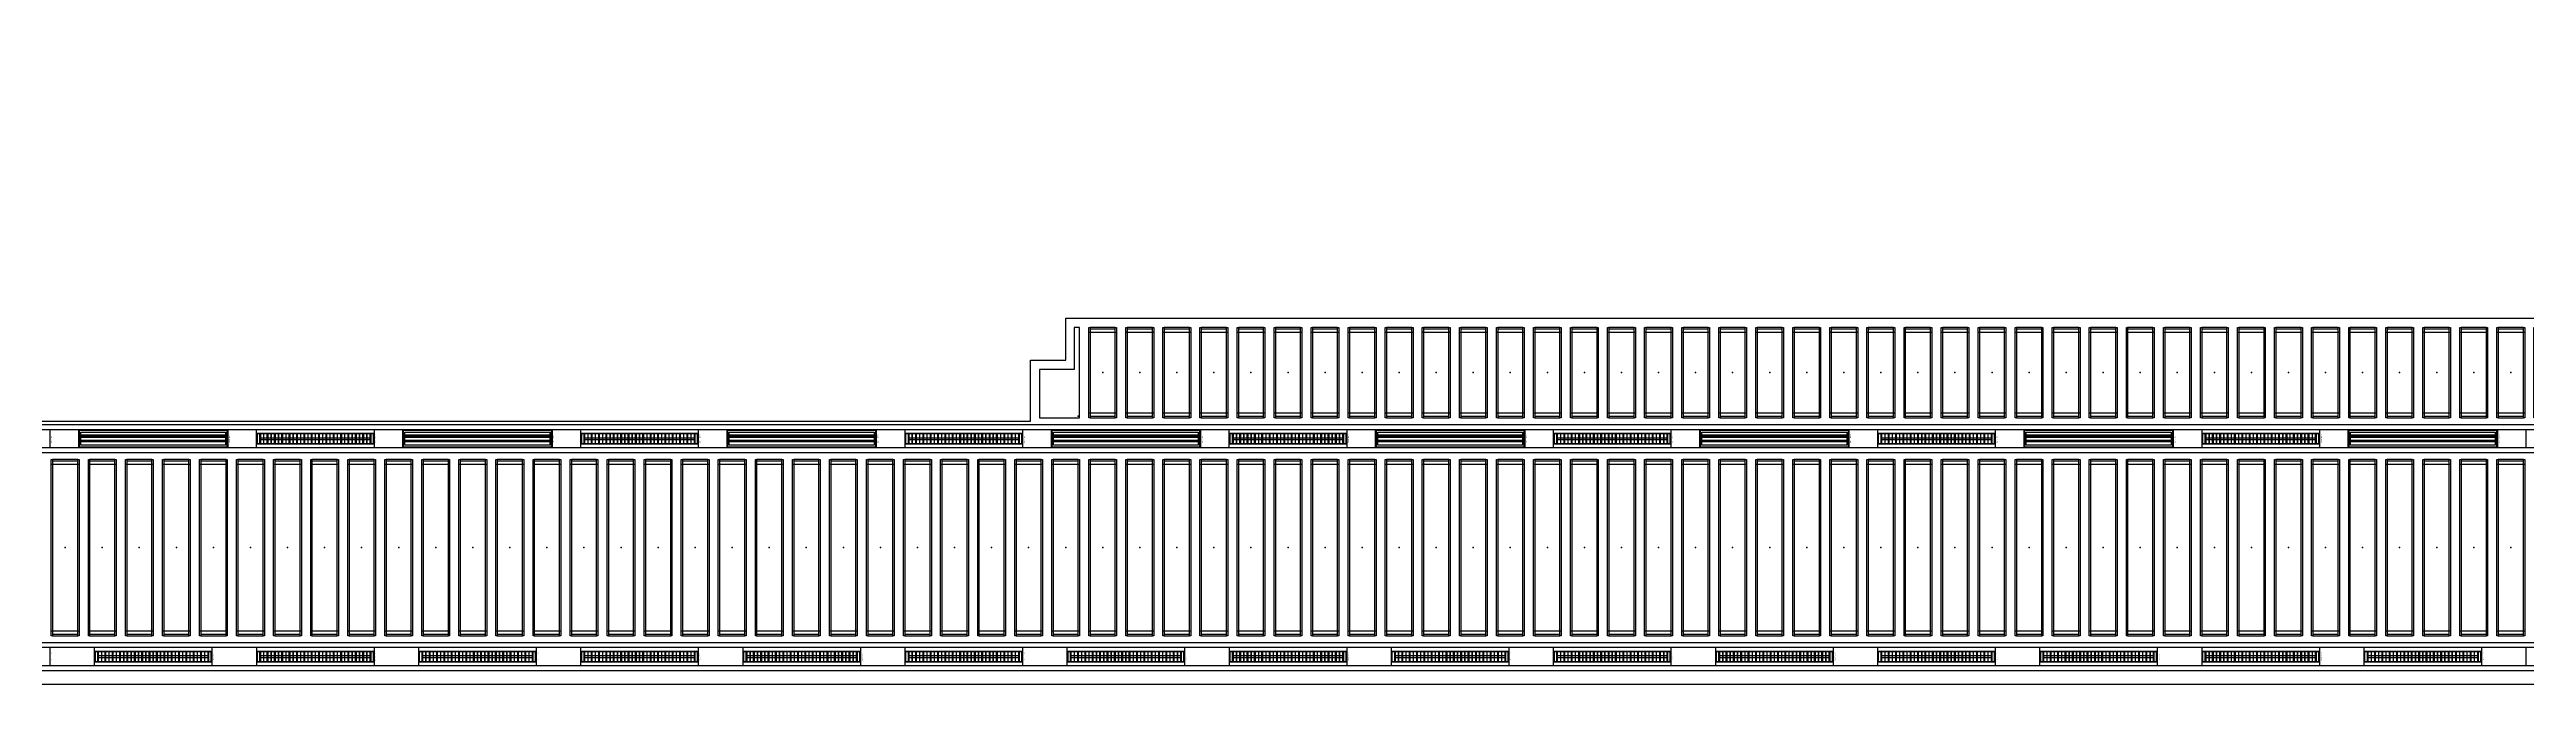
# Model space of a CAD drawing. Header units: millimetres. Extents: x 813027 to 1148939, y -931049 to -10.
# Drawn here: x 918771 to 945509, y -873847 to -867002 of the extents above; entities that cross this region are included whole.
import ezdxf
from ezdxf.enums import TextEntityAlignment as Align

# ---------------------------------------------------------------- set-up
doc = ezdxf.new("R2010")
doc.units = ezdxf.units.MM
for name, color, linetype in [('000 - WIPEOUT', 250, 'Continuous'), ('001 - ASCESSORIES', 1, 'Continuous'), ('A04_TUBE SERIES', 2, 'Continuous'), ('A11_ALU.SOLID SHEET', 7, 'Continuous')]:
    doc.layers.add(name, color=color, linetype=linetype)

# ---------------------------------------------------------------- blocks, each defined once
blk = doc.blocks.new('*U485')
at = {"color": 1}
blk.add_wipeout([(628, -60), (-629, -60), (-629, 60), (628, 60)], dxfattribs=at).dxf.layer = '000 - WIPEOUT'
at = {"layer": '001 - ASCESSORIES', "color": 0}
blk.add_lwpolyline([(628, -60), (-629, -60), (-629, 60), (628, 60)], close=True, dxfattribs=at)
at = {"layer": '001 - ASCESSORIES'}
for points in [[(623, -55), (-624, -55), (-624, 55), (623, 55)], [(-593, -55), (-598, -55), (-598, 55), (-593, 55)], [(-559, -55), (-554, -55), (-554, 55), (-559, 55)], [(-514, -55), (-519, -55), (-519, 55), (-514, 55)], [(-479, -55), (-474, -55), (-474, 55), (-479, 55)], [(-435, -55), (-440, -55), (-440, 55), (-435, 55)], [(-400, -55), (-395, -55), (-395, 55), (-400, 55)], [(-355, -55), (-360, -55), (-360, 55), (-355, 55)], [(-320, -55), (-315, -55), (-315, 55), (-320, 55)], [(-276, -55), (-281, -55), (-281, 55), (-276, 55)], [(-241, -55), (-236, -55), (-236, 55), (-241, 55)], [(-196, -55), (-201, -55), (-201, 55), (-196, 55)], [(-161, -55), (-156, -55), (-156, 55), (-161, 55)], [(-117, -55), (-122, -55), (-122, 55), (-117, 55)], [(-82, -55), (-77, -55), (-77, 55), (-82, 55)], [(-37, -55), (-42, -55), (-42, 55), (-37, 55)], [(-3, -55), (3, -55), (3, 55), (-3, 55)], [(42, -55), (37, -55), (37, 55), (42, 55)], [(77, -55), (82, -55), (82, 55), (77, 55)], [(122, -55), (117, -55), (117, 55), (122, 55)], [(156, -55), (161, -55), (161, 55), (156, 55)], [(201, -55), (196, -55), (196, 55), (201, 55)], [(236, -55), (241, -55), (241, 55), (236, 55)], [(281, -55), (276, -55), (276, 55), (281, 55)], [(315, -55), (320, -55), (320, 55), (315, 55)], [(360, -55), (355, -55), (355, 55), (360, 55)], [(395, -55), (400, -55), (400, 55), (395, 55)], [(440, -55), (435, -55), (435, 55), (440, 55)], [(474, -55), (479, -55), (479, 55), (474, 55)], [(519, -55), (514, -55), (514, 55), (519, 55)], [(554, -55), (559, -55), (559, 55), (554, 55)], [(598, -55), (593, -55), (593, 55), (598, 55)]]:
    blk.add_lwpolyline(points, close=True, dxfattribs=at)
for points in [[(-593, 10), (-559, 10)], [(-554, 10), (-519, 10)], [(-514, 10), (-479, 10)], [(-474, 10), (-440, 10)], [(-435, 10), (-400, 10)], [(-395, 10), (-360, 10)], [(-355, 10), (-320, 10)], [(-315, 10), (-281, 10)], [(-276, 10), (-241, 10)], [(-236, 10), (-201, 10)], [(-196, 10), (-161, 10)], [(-156, 10), (-122, 10)], [(-117, 10), (-82, 10)], [(-77, 10), (-42, 10)], [(-37, 10), (-3, 10)], [(3, 10), (37, 10)], [(42, 10), (77, 10)], [(82, 10), (117, 10)], [(122, 10), (156, 10)], [(161, 10), (196, 10)], [(201, 10), (236, 10)], [(241, 10), (276, 10)], [(281, 10), (315, 10)], [(320, 10), (355, 10)], [(360, 10), (395, 10)], [(400, 10), (435, 10)], [(440, 10), (474, 10)], [(479, 10), (514, 10)], [(519, 10), (554, 10)], [(559, 10), (593, 10)], [(-593, -10), (-559, -10)], [(-554, -10), (-519, -10)], [(-514, -10), (-479, -10)], [(-474, -10), (-440, -10)], [(-435, -10), (-400, -10)], [(-395, -10), (-360, -10)], [(-355, -10), (-320, -10)], [(-315, -10), (-281, -10)], [(-276, -10), (-241, -10)], [(-236, -10), (-201, -10)], [(-196, -10), (-161, -10)], [(-156, -10), (-122, -10)], [(-117, -10), (-82, -10)], [(-77, -10), (-42, -10)], [(-37, -10), (-3, -10)], [(3, -10), (37, -10)], [(42, -10), (77, -10)], [(82, -10), (117, -10)], [(122, -10), (156, -10)], [(161, -10), (196, -10)], [(201, -10), (236, -10)], [(241, -10), (276, -10)], [(281, -10), (315, -10)], [(320, -10), (355, -10)], [(360, -10), (395, -10)], [(400, -10), (435, -10)], [(440, -10), (474, -10)], [(479, -10), (514, -10)], [(519, -10), (554, -10)], [(559, -10), (593, -10)]]:
    blk.add_lwpolyline(points, dxfattribs=at)
blk = doc.blocks.new('*U493')
at = {"layer": 'A11_ALU.SOLID SHEET', "color": 0}
blk.add_lwpolyline([(483, -98.8), (483, 98.8), (0, 98.8), (0, -98.8)], close=True, dxfattribs=at)
at = {"layer": 'Defpoints', "color": 250}
blk.add_point((0, 0), dxfattribs=at)
blk.add_text('AL.SHEET-HAT-TYPE-R', height=6, rotation=270, dxfattribs=at).set_placement((15, 0), align=Align.BOTTOM_CENTER)
blk = doc.blocks.new('*U484')
at = {"layer": '001 - ASCESSORIES', "color": 0, "linetype": 'ByBlock'}
blk.add_lwpolyline([(800, 87), (-800, 87), (-800, -87), (800, -87)], close=True, dxfattribs=at)
at = {"layer": '001 - ASCESSORIES', "linetype": 'ByBlock'}
for points in [[(-782, 69), (782, 69), (782, -69), (-782, -69)], [(782, 36), (-782, 36), (-782, 16), (782, 16)], [(-782, -16), (782, -16), (782, -36), (-782, -36)]]:
    blk.add_lwpolyline(points, close=True, dxfattribs=at)
for points in [[(782, 26), (-782, 26)], [(-782, -26), (782, -26)]]:
    blk.add_lwpolyline(points, dxfattribs=at)
blk = doc.blocks.new('*U488')
at = {"layer": 'A11_ALU.SOLID SHEET', "color": 0}
blk.add_lwpolyline([(311.5, -98.8), (311.5, 98.8), (0, 98.8), (0, -98.8)], close=True, dxfattribs=at)
at = {"layer": 'Defpoints', "color": 250}
blk.add_point((0, 0), dxfattribs=at)
blk.add_text('AL.SHEET-HAT-TYPE-R', height=6, rotation=270, dxfattribs=at).set_placement((15, 0), align=Align.BOTTOM_CENTER)
blk = doc.blocks.new('*U495')
blk.add_wipeout([(-25, 0), (25, 0), (25, 134900), (-25, 134900)]).dxf.layer = '000 - WIPEOUT'
at = {"layer": 'A04_TUBE SERIES', "color": 0}
blk.add_lwpolyline([(-25, 0), (25, 0), (25, 134900), (-25, 134900)], close=True, dxfattribs=at)
blk.add_attdef('EXTR.OVL-LENGTH_', (-25, -59), '', height=5)
blk = doc.blocks.new('*U492')
blk.add_wipeout([(-25, 0), (25, 0), (25, 134900), (-25, 134900)]).dxf.layer = '000 - WIPEOUT'
at = {"layer": 'A04_TUBE SERIES', "color": 0}
blk.add_lwpolyline([(-25, 0), (25, 0), (25, 134900), (-25, 134900)], close=True, dxfattribs=at)
blk.add_attdef('EXTR.OVL-LENGTH_', (-25, -59), '', height=5)
blk = doc.blocks.new('*U515')
for p, q in [((-900.3, 41050), (-900.3, 41350)), ((900, 41350), (900, 41050)), ((-900.3, 40650), (-900.3, 40950)), ((900, 40950), (900, 40650)), ((-900.3, 40250), (-900.3, 40550)), ((900, 40550), (900, 40250)), ((-900.3, 39850), (-900.3, 40150)), ((900, 40150), (900, 39850)), ((-900.3, 39450), (-900.3, 39750)), ((900, 39750), (900, 39450)), ((-900.3, 39050), (-900.3, 39350)), ((900, 39350), (900, 39050)), ((-900.3, 38650), (-900.3, 38950)), ((900, 38950), (900, 38650)), ((-900.3, 38250), (-900.3, 38550)), ((900, 38550), (900, 38250)), ((-900.3, 37850), (-900.3, 38150)), ((900, 38150), (900, 37850)), ((-900.3, 37450), (-900.3, 37750)), ((900, 37750), (900, 37450)), ((-900.3, 37050), (-900.3, 37350)), ((900, 37350), (900, 37050)), ((-900.3, 36650), (-900.3, 36950)), ((900, 36950), (900, 36650)), ((-900.3, 36250), (-900.3, 36550)), ((900, 36550), (900, 36250)), ((-900.3, 35850), (-900.3, 36150)), ((900, 36150), (900, 35850)), ((-900.3, 35450), (-900.3, 35750)), ((900, 35750), (900, 35450)), ((-900.3, 35050), (-900.3, 35350)), ((900, 35350), (900, 35050)), ((-900.3, 34650), (-900.3, 34950)), ((900, 34950), (900, 34650)), ((-900.3, 34250), (-900.3, 34550)), ((900, 34550), (900, 34250)), ((-900.3, 33850), (-900.3, 34150)), ((900, 34150), (900, 33850)), ((-900.3, 33450), (-900.3, 33750)), ((900, 33750), (900, 33450)), ((-900.3, 33050), (-900.3, 33350)), ((900, 33350), (900, 33050)), ((-900.3, 32650), (-900.3, 32950)), ((900, 32950), (900, 32650)), ((-900.3, 32250), (-900.3, 32550)), ((900, 32550), (900, 32250)), ((-900.3, 31850), (-900.3, 32150)), ((900, 32150), (900, 31850)), ((-900.3, 31450), (-900.3, 31750)), ((900, 31750), (900, 31450)), ((-900.3, 31050), (-900.3, 31350)), ((900, 31350), (900, 31050)), ((-900.3, 30650), (-900.3, 30950)), ((900, 30950), (900, 30650)), ((-900.3, 30250), (-900.3, 30550)), ((900, 30550), (900, 30250)), ((-900.3, 29850), (-900.3, 30150)), ((900, 30150), (900, 29850)), ((-900.3, 29450), (-900.3, 29750)), ((900, 29750), (900, 29450)), ((-900.3, 29050), (-900.3, 29350)), ((900, 29350), (900, 29050)), ((-900.3, 28650), (-900.3, 28950)), ((900, 28950), (900, 28650)), ((-900.3, 28250), (-900.3, 28550)), ((900, 28550), (900, 28250)), ((-900.3, 27850), (-900.3, 28150)), ((900, 28150), (900, 27850)), ((-900.3, 27450), (-900.3, 27750)), ((900, 27750), (900, 27450)), ((-900.3, 27050), (-900.3, 27350)), ((900, 27350), (900, 27050)), ((-900.3, 26650), (-900.3, 26950)), ((900, 26950), (900, 26650)), ((-900.3, 26250), (-900.3, 26550)), ((900, 26550), (900, 26250)), ((-900.3, 25850), (-900.3, 26150)), ((900, 26150), (900, 25850)), ((-900.3, 25450), (-900.3, 25750)), ((900, 25750), (900, 25450)), ((-900.3, 25050), (-900.3, 25350)), ((900, 25350), (900, 25050)), ((-900.3, 24650), (-900.3, 24950)), ((900, 24950), (900, 24650)), ((-900.3, 24250), (-900.3, 24550)), ((900, 24550), (900, 24250)), ((-900.3, 23850), (-900.3, 24150)), ((900, 24150), (900, 23850)), ((-900.3, 23450), (-900.3, 23750)), ((900, 23750), (900, 23450)), ((-900.3, 23050), (-900.3, 23350)), ((900, 23350), (900, 23050)), ((-900.3, 22650), (-900.3, 22950)), ((900, 22950), (900, 22650)), ((-900.3, 22250), (-900.3, 22550)), ((900, 22550), (900, 22250)), ((-900.3, 21850), (-900.3, 22150)), ((900, 22150), (900, 21850)), ((-900.3, 21450), (-900.3, 21750)), ((900, 21750), (900, 21450)), ((-900.3, 21050), (-900.3, 21350)), ((900, 21350), (900, 21050)), ((-900.3, 20650), (-900.3, 20950)), ((900, 20950), (900, 20650)), ((-900.3, 20250), (-900.3, 20550)), ((900, 20550), (900, 20250)), ((-900.3, 19850), (-900.3, 20150)), ((900, 20150), (900, 19850)), ((-900.3, 19450), (-900.3, 19750)), ((900, 19750), (900, 19450)), ((-900.3, 19050), (-900.3, 19350)), ((900, 19350), (900, 19050)), ((-900.3, 18650), (-900.3, 18950)), ((900, 18950), (900, 18650)), ((-900.3, 18250), (-900.3, 18550)), ((900, 18550), (900, 18250)), ((-900.3, 17850), (-900.3, 18150)), ((900, 18150), (900, 17850)), ((-900.3, 17450), (-900.3, 17750)), ((900, 17750), (900, 17450)), ((-900.3, 17050), (-900.3, 17350)), ((900, 17350), (900, 17050)), ((-900.3, 16650), (-900.3, 16950)), ((900, 16950), (900, 16650)), ((-900.3, 16250), (-900.3, 16550)), ((900, 16550), (900, 16250)), ((-900.3, 15850), (-900.3, 16150)), ((900, 16150), (900, 15850)), ((-900.3, 15450), (-900.3, 15750)), ((900, 15750), (900, 15450)), ((-900.3, 15050), (-900.3, 15350)), ((900, 15350), (900, 15050)), ((-900.3, 14650), (-900.3, 14950)), ((900, 14950), (900, 14650))]:
    blk.add_line(p, q)
for p in [(0, 41200), (0, 40800), (0, 40400), (0, 40000), (0, 39600), (0, 39200), (0, 38800), (0, 38400), (0, 38000), (0, 37600), (0, 37200), (0, 36800), (0, 36400), (0, 36000), (0, 35600), (0, 35200), (0, 34800), (0, 34400), (0, 34000), (0, 33600), (0, 33200), (0, 32800), (0, 32400), (0, 32000), (0, 31600), (0, 31200), (0, 30800), (0, 30400), (0, 30000), (0, 29600), (0, 29200), (0, 28800), (0, 28400), (0, 28000), (0, 27600), (0, 27200), (0, 26800), (0, 26400), (0, 26000), (0, 25600), (0, 25200), (0, 24800), (0, 24400), (0, 24000), (0, 23600), (0, 23200), (0, 22800), (0, 22400), (0, 22000), (0, 21600), (0, 21200), (0, 20800), (0, 20400), (0, 20000), (0, 19600), (0, 19200), (0, 18800), (0, 18400), (0, 18000), (0, 17600), (0, 17200), (0, 16800), (0, 16400), (0, 16000), (0, 15600), (0, 15200), (0, 14800)]:
    blk.add_point(p)
at = {"layer": 'A11_ALU.SOLID SHEET', "color": 0}
for points in [[(-950, 41350), (950, 41350), (950, 41336), (-950, 41336)], [(-950, 41064), (-936, 41064), (-936, 41336), (-950, 41336)], [(950, 41336), (936, 41336), (936, 41064), (950, 41064)], [(-950, 41064), (950, 41064), (950, 41050), (-950, 41050)], [(-950, 40950), (950, 40950), (950, 40936), (-950, 40936)], [(-950, 40664), (-936, 40664), (-936, 40936), (-950, 40936)], [(950, 40936), (936, 40936), (936, 40664), (950, 40664)], [(-950, 40664), (950, 40664), (950, 40650), (-950, 40650)], [(-950, 40550), (950, 40550), (950, 40536), (-950, 40536)], [(-950, 40264), (-936, 40264), (-936, 40536), (-950, 40536)], [(950, 40536), (936, 40536), (936, 40264), (950, 40264)], [(-950, 40264), (950, 40264), (950, 40250), (-950, 40250)], [(-950, 40150), (950, 40150), (950, 40136), (-950, 40136)], [(-950, 39864), (-936, 39864), (-936, 40136), (-950, 40136)], [(950, 40136), (936, 40136), (936, 39864), (950, 39864)], [(-950, 39864), (950, 39864), (950, 39850), (-950, 39850)], [(-950, 39750), (950, 39750), (950, 39736), (-950, 39736)], [(-950, 39464), (-936, 39464), (-936, 39736), (-950, 39736)], [(950, 39736), (936, 39736), (936, 39464), (950, 39464)], [(-950, 39464), (950, 39464), (950, 39450), (-950, 39450)], [(-950, 39350), (950, 39350), (950, 39336), (-950, 39336)], [(-950, 39064), (-936, 39064), (-936, 39336), (-950, 39336)], [(950, 39336), (936, 39336), (936, 39064), (950, 39064)], [(-950, 39064), (950, 39064), (950, 39050), (-950, 39050)], [(-950, 38950), (950, 38950), (950, 38936), (-950, 38936)], [(-950, 38664), (-936, 38664), (-936, 38936), (-950, 38936)], [(950, 38936), (936, 38936), (936, 38664), (950, 38664)], [(-950, 38664), (950, 38664), (950, 38650), (-950, 38650)], [(-950, 38550), (950, 38550), (950, 38536), (-950, 38536)], [(-950, 38264), (-936, 38264), (-936, 38536), (-950, 38536)], [(950, 38536), (936, 38536), (936, 38264), (950, 38264)], [(-950, 38264), (950, 38264), (950, 38250), (-950, 38250)], [(-950, 38150), (950, 38150), (950, 38136), (-950, 38136)], [(-950, 37864), (-936, 37864), (-936, 38136), (-950, 38136)], [(950, 38136), (936, 38136), (936, 37864), (950, 37864)], [(-950, 37864), (950, 37864), (950, 37850), (-950, 37850)], [(-950, 37750), (950, 37750), (950, 37736), (-950, 37736)], [(-950, 37464), (-936, 37464), (-936, 37736), (-950, 37736)], [(950, 37736), (936, 37736), (936, 37464), (950, 37464)], [(-950, 37464), (950, 37464), (950, 37450), (-950, 37450)], [(-950, 37350), (950, 37350), (950, 37336), (-950, 37336)], [(-950, 37064), (-936, 37064), (-936, 37336), (-950, 37336)], [(950, 37336), (936, 37336), (936, 37064), (950, 37064)], [(-950, 37064), (950, 37064), (950, 37050), (-950, 37050)], [(-950, 36950), (950, 36950), (950, 36936), (-950, 36936)], [(-950, 36664), (-936, 36664), (-936, 36936), (-950, 36936)], [(950, 36936), (936, 36936), (936, 36664), (950, 36664)], [(-950, 36664), (950, 36664), (950, 36650), (-950, 36650)], [(-950, 36550), (950, 36550), (950, 36536), (-950, 36536)], [(-950, 36264), (-936, 36264), (-936, 36536), (-950, 36536)], [(950, 36536), (936, 36536), (936, 36264), (950, 36264)], [(-950, 36264), (950, 36264), (950, 36250), (-950, 36250)], [(-950, 36150), (950, 36150), (950, 36136), (-950, 36136)], [(-950, 35864), (-936, 35864), (-936, 36136), (-950, 36136)], [(950, 36136), (936, 36136), (936, 35864), (950, 35864)], [(-950, 35864), (950, 35864), (950, 35850), (-950, 35850)], [(-950, 35750), (950, 35750), (950, 35736), (-950, 35736)], [(-950, 35464), (-936, 35464), (-936, 35736), (-950, 35736)], [(950, 35736), (936, 35736), (936, 35464), (950, 35464)], [(-950, 35464), (950, 35464), (950, 35450), (-950, 35450)], [(-950, 35350), (950, 35350), (950, 35336), (-950, 35336)], [(-950, 35064), (-936, 35064), (-936, 35336), (-950, 35336)], [(950, 35336), (936, 35336), (936, 35064), (950, 35064)], [(-950, 35064), (950, 35064), (950, 35050), (-950, 35050)], [(-950, 34950), (950, 34950), (950, 34936), (-950, 34936)], [(-950, 34664), (-936, 34664), (-936, 34936), (-950, 34936)], [(950, 34936), (936, 34936), (936, 34664), (950, 34664)], [(-950, 34664), (950, 34664), (950, 34650), (-950, 34650)], [(-950, 34550), (950, 34550), (950, 34536), (-950, 34536)], [(-950, 34264), (-936, 34264), (-936, 34536), (-950, 34536)], [(950, 34536), (936, 34536), (936, 34264), (950, 34264)], [(-950, 34264), (950, 34264), (950, 34250), (-950, 34250)], [(-950, 34150), (950, 34150), (950, 34136), (-950, 34136)], [(-950, 33864), (-936, 33864), (-936, 34136), (-950, 34136)], [(950, 34136), (936, 34136), (936, 33864), (950, 33864)], [(-950, 33864), (950, 33864), (950, 33850), (-950, 33850)], [(-950, 33750), (950, 33750), (950, 33736), (-950, 33736)], [(-950, 33464), (-936, 33464), (-936, 33736), (-950, 33736)], [(950, 33736), (936, 33736), (936, 33464), (950, 33464)], [(-950, 33464), (950, 33464), (950, 33450), (-950, 33450)], [(-950, 33350), (950, 33350), (950, 33336), (-950, 33336)], [(-950, 33064), (-936, 33064), (-936, 33336), (-950, 33336)], [(950, 33336), (936, 33336), (936, 33064), (950, 33064)], [(-950, 33064), (950, 33064), (950, 33050), (-950, 33050)], [(-950, 32950), (950, 32950), (950, 32936), (-950, 32936)], [(-950, 32664), (-936, 32664), (-936, 32936), (-950, 32936)], [(950, 32936), (936, 32936), (936, 32664), (950, 32664)], [(-950, 32664), (950, 32664), (950, 32650), (-950, 32650)], [(-950, 32550), (950, 32550), (950, 32536), (-950, 32536)], [(-950, 32264), (-936, 32264), (-936, 32536), (-950, 32536)], [(950, 32536), (936, 32536), (936, 32264), (950, 32264)], [(-950, 32264), (950, 32264), (950, 32250), (-950, 32250)], [(-950, 32150), (950, 32150), (950, 32136), (-950, 32136)], [(-950, 31864), (-936, 31864), (-936, 32136), (-950, 32136)], [(950, 32136), (936, 32136), (936, 31864), (950, 31864)], [(-950, 31864), (950, 31864), (950, 31850), (-950, 31850)], [(-950, 31750), (950, 31750), (950, 31736), (-950, 31736)], [(-950, 31464), (-936, 31464), (-936, 31736), (-950, 31736)], [(950, 31736), (936, 31736), (936, 31464), (950, 31464)], [(-950, 31464), (950, 31464), (950, 31450), (-950, 31450)], [(-950, 31350), (950, 31350), (950, 31336), (-950, 31336)], [(-950, 31064), (-936, 31064), (-936, 31336), (-950, 31336)], [(950, 31336), (936, 31336), (936, 31064), (950, 31064)], [(-950, 31064), (950, 31064), (950, 31050), (-950, 31050)], [(-950, 30950), (950, 30950), (950, 30936), (-950, 30936)], [(-950, 30664), (-936, 30664), (-936, 30936), (-950, 30936)], [(950, 30936), (936, 30936), (936, 30664), (950, 30664)], [(-950, 30664), (950, 30664), (950, 30650), (-950, 30650)], [(-950, 30550), (950, 30550), (950, 30536), (-950, 30536)], [(-950, 30264), (-936, 30264), (-936, 30536), (-950, 30536)], [(950, 30536), (936, 30536), (936, 30264), (950, 30264)], [(-950, 30264), (950, 30264), (950, 30250), (-950, 30250)], [(-950, 30150), (950, 30150), (950, 30136), (-950, 30136)], [(-950, 29864), (-936, 29864), (-936, 30136), (-950, 30136)], [(950, 30136), (936, 30136), (936, 29864), (950, 29864)], [(-950, 29864), (950, 29864), (950, 29850), (-950, 29850)], [(-950, 29750), (950, 29750), (950, 29736), (-950, 29736)], [(-950, 29464), (-936, 29464), (-936, 29736), (-950, 29736)], [(950, 29736), (936, 29736), (936, 29464), (950, 29464)], [(-950, 29464), (950, 29464), (950, 29450), (-950, 29450)], [(-950, 29350), (950, 29350), (950, 29336), (-950, 29336)], [(-950, 29064), (-936, 29064), (-936, 29336), (-950, 29336)], [(950, 29336), (936, 29336), (936, 29064), (950, 29064)], [(-950, 29064), (950, 29064), (950, 29050), (-950, 29050)], [(-950, 28950), (950, 28950), (950, 28936), (-950, 28936)], [(-950, 28664), (-936, 28664), (-936, 28936), (-950, 28936)], [(950, 28936), (936, 28936), (936, 28664), (950, 28664)], [(-950, 28664), (950, 28664), (950, 28650), (-950, 28650)], [(-950, 28550), (950, 28550), (950, 28536), (-950, 28536)], [(-950, 28264), (-936, 28264), (-936, 28536), (-950, 28536)], [(950, 28536), (936, 28536), (936, 28264), (950, 28264)], [(-950, 28264), (950, 28264), (950, 28250), (-950, 28250)], [(-950, 28150), (950, 28150), (950, 28136), (-950, 28136)], [(-950, 27864), (-936, 27864), (-936, 28136), (-950, 28136)], [(950, 28136), (936, 28136), (936, 27864), (950, 27864)], [(-950, 27864), (950, 27864), (950, 27850), (-950, 27850)], [(-950, 27750), (950, 27750), (950, 27736), (-950, 27736)], [(-950, 27464), (-936, 27464), (-936, 27736), (-950, 27736)], [(950, 27736), (936, 27736), (936, 27464), (950, 27464)], [(-950, 27464), (950, 27464), (950, 27450), (-950, 27450)], [(-950, 27350), (950, 27350), (950, 27336), (-950, 27336)], [(-950, 27064), (-936, 27064), (-936, 27336), (-950, 27336)], [(950, 27336), (936, 27336), (936, 27064), (950, 27064)], [(-950, 27064), (950, 27064), (950, 27050), (-950, 27050)], [(-950, 26950), (950, 26950), (950, 26936), (-950, 26936)], [(-950, 26664), (-936, 26664), (-936, 26936), (-950, 26936)], [(950, 26936), (936, 26936), (936, 26664), (950, 26664)], [(-950, 26664), (950, 26664), (950, 26650), (-950, 26650)], [(-950, 26550), (950, 26550), (950, 26536), (-950, 26536)], [(-950, 26264), (-936, 26264), (-936, 26536), (-950, 26536)], [(950, 26536), (936, 26536), (936, 26264), (950, 26264)], [(-950, 26264), (950, 26264), (950, 26250), (-950, 26250)], [(-950, 26150), (950, 26150), (950, 26136), (-950, 26136)], [(-950, 25864), (-936, 25864), (-936, 26136), (-950, 26136)], [(950, 26136), (936, 26136), (936, 25864), (950, 25864)], [(-950, 25864), (950, 25864), (950, 25850), (-950, 25850)], [(-950, 25750), (950, 25750), (950, 25736), (-950, 25736)], [(-950, 25464), (-936, 25464), (-936, 25736), (-950, 25736)], [(950, 25736), (936, 25736), (936, 25464), (950, 25464)], [(-950, 25464), (950, 25464), (950, 25450), (-950, 25450)], [(-950, 25350), (950, 25350), (950, 25336), (-950, 25336)], [(-950, 25064), (-936, 25064), (-936, 25336), (-950, 25336)], [(950, 25336), (936, 25336), (936, 25064), (950, 25064)], [(-950, 25064), (950, 25064), (950, 25050), (-950, 25050)], [(-950, 24950), (950, 24950), (950, 24936), (-950, 24936)], [(-950, 24664), (-936, 24664), (-936, 24936), (-950, 24936)], [(950, 24936), (936, 24936), (936, 24664), (950, 24664)], [(-950, 24664), (950, 24664), (950, 24650), (-950, 24650)], [(-950, 24550), (950, 24550), (950, 24536), (-950, 24536)], [(-950, 24264), (-936, 24264), (-936, 24536), (-950, 24536)], [(950, 24536), (936, 24536), (936, 24264), (950, 24264)], [(-950, 24264), (950, 24264), (950, 24250), (-950, 24250)], [(-950, 24150), (950, 24150), (950, 24136), (-950, 24136)], [(-950, 23864), (-936, 23864), (-936, 24136), (-950, 24136)], [(950, 24136), (936, 24136), (936, 23864), (950, 23864)], [(-950, 23864), (950, 23864), (950, 23850), (-950, 23850)], [(-950, 23750), (950, 23750), (950, 23736), (-950, 23736)], [(-950, 23464), (-936, 23464), (-936, 23736), (-950, 23736)], [(950, 23736), (936, 23736), (936, 23464), (950, 23464)], [(-950, 23464), (950, 23464), (950, 23450), (-950, 23450)], [(-950, 23350), (950, 23350), (950, 23336), (-950, 23336)], [(-950, 23064), (-936, 23064), (-936, 23336), (-950, 23336)], [(950, 23336), (936, 23336), (936, 23064), (950, 23064)], [(-950, 23064), (950, 23064), (950, 23050), (-950, 23050)], [(-950, 22950), (950, 22950), (950, 22936), (-950, 22936)], [(-950, 22664), (-936, 22664), (-936, 22936), (-950, 22936)], [(950, 22936), (936, 22936), (936, 22664), (950, 22664)], [(-950, 22664), (950, 22664), (950, 22650), (-950, 22650)], [(-950, 22550), (950, 22550), (950, 22536), (-950, 22536)], [(-950, 22264), (-936, 22264), (-936, 22536), (-950, 22536)], [(950, 22536), (936, 22536), (936, 22264), (950, 22264)], [(-950, 22264), (950, 22264), (950, 22250), (-950, 22250)], [(-950, 22150), (950, 22150), (950, 22136), (-950, 22136)], [(-950, 21864), (-936, 21864), (-936, 22136), (-950, 22136)], [(950, 22136), (936, 22136), (936, 21864), (950, 21864)], [(-950, 21864), (950, 21864), (950, 21850), (-950, 21850)], [(-950, 21750), (950, 21750), (950, 21736), (-950, 21736)], [(-950, 21464), (-936, 21464), (-936, 21736), (-950, 21736)], [(950, 21736), (936, 21736), (936, 21464), (950, 21464)], [(-950, 21464), (950, 21464), (950, 21450), (-950, 21450)], [(-950, 21350), (950, 21350), (950, 21336), (-950, 21336)], [(-950, 21064), (-936, 21064), (-936, 21336), (-950, 21336)], [(950, 21336), (936, 21336), (936, 21064), (950, 21064)], [(-950, 21064), (950, 21064), (950, 21050), (-950, 21050)], [(-950, 20950), (950, 20950), (950, 20936), (-950, 20936)], [(-950, 20664), (-936, 20664), (-936, 20936), (-950, 20936)], [(950, 20936), (936, 20936), (936, 20664), (950, 20664)], [(-950, 20664), (950, 20664), (950, 20650), (-950, 20650)], [(-950, 20550), (950, 20550), (950, 20536), (-950, 20536)], [(-950, 20264), (-936, 20264), (-936, 20536), (-950, 20536)], [(950, 20536), (936, 20536), (936, 20264), (950, 20264)], [(-950, 20264), (950, 20264), (950, 20250), (-950, 20250)], [(-950, 20150), (950, 20150), (950, 20136), (-950, 20136)], [(-950, 19864), (-936, 19864), (-936, 20136), (-950, 20136)], [(950, 20136), (936, 20136), (936, 19864), (950, 19864)], [(-950, 19864), (950, 19864), (950, 19850), (-950, 19850)], [(-950, 19750), (950, 19750), (950, 19736), (-950, 19736)], [(-950, 19464), (-936, 19464), (-936, 19736), (-950, 19736)], [(950, 19736), (936, 19736), (936, 19464), (950, 19464)], [(-950, 19464), (950, 19464), (950, 19450), (-950, 19450)], [(-950, 19350), (950, 19350), (950, 19336), (-950, 19336)], [(-950, 19064), (-936, 19064), (-936, 19336), (-950, 19336)], [(950, 19336), (936, 19336), (936, 19064), (950, 19064)], [(-950, 19064), (950, 19064), (950, 19050), (-950, 19050)], [(-950, 18950), (950, 18950), (950, 18936), (-950, 18936)], [(-950, 18664), (-936, 18664), (-936, 18936), (-950, 18936)], [(950, 18936), (936, 18936), (936, 18664), (950, 18664)], [(-950, 18664), (950, 18664), (950, 18650), (-950, 18650)], [(-950, 18550), (950, 18550), (950, 18536), (-950, 18536)], [(-950, 18264), (-936, 18264), (-936, 18536), (-950, 18536)], [(950, 18536), (936, 18536), (936, 18264), (950, 18264)], [(-950, 18264), (950, 18264), (950, 18250), (-950, 18250)], [(-950, 18150), (950, 18150), (950, 18136), (-950, 18136)], [(-950, 17864), (-936, 17864), (-936, 18136), (-950, 18136)], [(950, 18136), (936, 18136), (936, 17864), (950, 17864)], [(-950, 17864), (950, 17864), (950, 17850), (-950, 17850)], [(-950, 17750), (950, 17750), (950, 17736), (-950, 17736)], [(-950, 17464), (-936, 17464), (-936, 17736), (-950, 17736)], [(950, 17736), (936, 17736), (936, 17464), (950, 17464)], [(-950, 17464), (950, 17464), (950, 17450), (-950, 17450)], [(-950, 17350), (950, 17350), (950, 17336), (-950, 17336)], [(-950, 17064), (-936, 17064), (-936, 17336), (-950, 17336)], [(950, 17336), (936, 17336), (936, 17064), (950, 17064)], [(-950, 17064), (950, 17064), (950, 17050), (-950, 17050)], [(-950, 16950), (950, 16950), (950, 16936), (-950, 16936)], [(-950, 16664), (-936, 16664), (-936, 16936), (-950, 16936)], [(950, 16936), (936, 16936), (936, 16664), (950, 16664)], [(-950, 16664), (950, 16664), (950, 16650), (-950, 16650)], [(-950, 16550), (950, 16550), (950, 16536), (-950, 16536)], [(-950, 16264), (-936, 16264), (-936, 16536), (-950, 16536)], [(950, 16536), (936, 16536), (936, 16264), (950, 16264)], [(-950, 16264), (950, 16264), (950, 16250), (-950, 16250)], [(-950, 16150), (950, 16150), (950, 16136), (-950, 16136)], [(-950, 15864), (-936, 15864), (-936, 16136), (-950, 16136)], [(950, 16136), (936, 16136), (936, 15864), (950, 15864)], [(-950, 15864), (950, 15864), (950, 15850), (-950, 15850)], [(-950, 15750), (950, 15750), (950, 15736), (-950, 15736)], [(-950, 15464), (-936, 15464), (-936, 15736), (-950, 15736)], [(950, 15736), (936, 15736), (936, 15464), (950, 15464)], [(-950, 15464), (950, 15464), (950, 15450), (-950, 15450)], [(-950, 15350), (950, 15350), (950, 15336), (-950, 15336)], [(-950, 15064), (-936, 15064), (-936, 15336), (-950, 15336)], [(950, 15336), (936, 15336), (936, 15064), (950, 15064)], [(-950, 15064), (950, 15064), (950, 15050), (-950, 15050)], [(-950, 14950), (950, 14950), (950, 14936), (-950, 14936)], [(-950, 14664), (-936, 14664), (-936, 14936), (-950, 14936)], [(950, 14936), (936, 14936), (936, 14664), (950, 14664)], [(-950, 14664), (950, 14664), (950, 14650), (-950, 14650)]]:
    blk.add_lwpolyline(points, close=True, dxfattribs=at)
blk = doc.blocks.new('*U523')
for p, q in [((-437.8, 10050), (-437.8, 10350)), ((437.5, 10350), (437.5, 10050)), ((-437.8, 9650), (-437.8, 9950)), ((437.5, 9950), (437.5, 9650)), ((-437.8, 9250), (-437.8, 9550)), ((437.5, 9550), (437.5, 9250)), ((-437.8, 8850), (-437.8, 9150)), ((437.5, 9150), (437.5, 8850)), ((-437.8, 8450), (-437.8, 8750)), ((437.5, 8750), (437.5, 8450)), ((-437.8, 8050), (-437.8, 8350)), ((437.5, 8350), (437.5, 8050)), ((-437.8, 7650), (-437.8, 7950)), ((437.5, 7950), (437.5, 7650)), ((-437.8, 7250), (-437.8, 7550)), ((437.5, 7550), (437.5, 7250)), ((-437.8, 6850), (-437.8, 7150)), ((437.5, 7150), (437.5, 6850)), ((-437.8, 6450), (-437.8, 6750)), ((437.5, 6750), (437.5, 6450)), ((-437.8, 6050), (-437.8, 6350)), ((437.5, 6350), (437.5, 6050)), ((-437.8, 5650), (-437.8, 5950)), ((437.5, 5950), (437.5, 5650)), ((-437.8, 5250), (-437.8, 5550)), ((437.5, 5550), (437.5, 5250)), ((-437.8, 4850), (-437.8, 5150)), ((437.5, 5150), (437.5, 4850)), ((-437.8, 4450), (-437.8, 4750)), ((437.5, 4750), (437.5, 4450)), ((-437.8, 4050), (-437.8, 4350)), ((437.5, 4350), (437.5, 4050)), ((-437.8, 3650), (-437.8, 3950)), ((437.5, 3950), (437.5, 3650)), ((-437.8, 3250), (-437.8, 3550)), ((437.5, 3550), (437.5, 3250)), ((-437.8, 2850), (-437.8, 3150)), ((437.5, 3150), (437.5, 2850)), ((-437.8, 2450), (-437.8, 2750)), ((437.5, 2750), (437.5, 2450)), ((-437.8, 2050), (-437.8, 2350)), ((437.5, 2350), (437.5, 2050)), ((-437.8, 1650), (-437.8, 1950)), ((437.5, 1950), (437.5, 1650)), ((-437.8, 1250), (-437.8, 1550)), ((437.5, 1550), (437.5, 1250)), ((-437.8, 850), (-437.8, 1150)), ((437.5, 1150), (437.5, 850)), ((-437.8, 450), (-437.8, 750)), ((437.5, 750), (437.5, 450)), ((-437.8, 50), (-437.8, 350)), ((437.5, 350), (437.5, 50)), ((-437.8, -350), (-437.8, -50)), ((437.5, -50), (437.5, -350)), ((-437.8, -750), (-437.8, -450)), ((437.5, -450), (437.5, -750)), ((-437.8, -1150), (-437.8, -850)), ((437.5, -850), (437.5, -1150)), ((-437.8, -1550), (-437.8, -1250)), ((437.5, -1250), (437.5, -1550)), ((-437.8, -1950), (-437.8, -1650)), ((437.5, -1650), (437.5, -1950)), ((-437.8, -2350), (-437.8, -2050)), ((437.5, -2050), (437.5, -2350)), ((-437.8, -2750), (-437.8, -2450)), ((437.5, -2450), (437.5, -2750)), ((-437.8, -3150), (-437.8, -2850)), ((437.5, -2850), (437.5, -3150)), ((-437.8, -3550), (-437.8, -3250)), ((437.5, -3250), (437.5, -3550)), ((-437.8, -3950), (-437.8, -3650)), ((437.5, -3650), (437.5, -3950)), ((-437.8, -4350), (-437.8, -4050)), ((437.5, -4050), (437.5, -4350)), ((-437.8, -4750), (-437.8, -4450)), ((437.5, -4450), (437.5, -4750)), ((-437.8, -5150), (-437.8, -4850)), ((437.5, -4850), (437.5, -5150)), ((-437.8, -5550), (-437.8, -5250)), ((437.5, -5250), (437.5, -5550)), ((-437.8, -5950), (-437.8, -5650)), ((437.5, -5650), (437.5, -5950)), ((-437.8, -6350), (-437.8, -6050)), ((437.5, -6050), (437.5, -6350)), ((-437.8, -6750), (-437.8, -6450)), ((437.5, -6450), (437.5, -6750)), ((-437.8, -7150), (-437.8, -6850)), ((437.5, -6850), (437.5, -7150)), ((-437.8, -7550), (-437.8, -7250)), ((437.5, -7250), (437.5, -7550)), ((-437.8, -7950), (-437.8, -7650)), ((437.5, -7650), (437.5, -7950)), ((-437.8, -8350), (-437.8, -8050)), ((437.5, -8050), (437.5, -8350)), ((-437.8, -8750), (-437.8, -8450)), ((437.5, -8450), (437.5, -8750)), ((-437.8, -9150), (-437.8, -8850)), ((437.5, -8850), (437.5, -9150)), ((-437.8, -9550), (-437.8, -9250)), ((437.5, -9250), (437.5, -9550)), ((-437.8, -9950), (-437.8, -9650)), ((437.5, -9650), (437.5, -9950)), ((-437.8, -10350), (-437.8, -10050)), ((437.5, -10050), (437.5, -10350))]:
    blk.add_line(p, q)
for p in [(0, 10200), (0, 9800), (0, 9400), (0, 9000), (0, 8600), (0, 8200), (0, 7800), (0, 7400), (0, 7000), (0, 6600), (0, 6200), (0, 5800), (0, 5400), (0, 5000), (0, 4600), (0, 4200), (0, 3800), (0, 3400), (0, 3000), (0, 2600), (0, 2200), (0, 1800), (0, 1400), (0, 1000), (0, 600), (0, 200), (0, -200), (0, -600), (0, -1000), (0, -1400), (0, -1800), (0, -2200), (0, -2600), (0, -3000), (0, -3400), (0, -3800), (0, -4200), (0, -4600), (0, -5000), (0, -5400), (0, -5800), (0, -6200), (0, -6600), (0, -7000), (0, -7400), (0, -7800), (0, -8200), (0, -8600), (0, -9000), (0, -9400), (0, -9800), (0, -10200)]:
    blk.add_point(p)
at = {"layer": 'A11_ALU.SOLID SHEET', "color": 0}
for points in [[(-487.5, 10350), (487.5, 10350), (487.5, 10336), (-487.5, 10336)], [(-487.5, 10064), (-473.5, 10064), (-473.5, 10336), (-487.5, 10336)], [(487.5, 10336), (473.5, 10336), (473.5, 10064), (487.5, 10064)], [(-487.5, 10064), (487.5, 10064), (487.5, 10050), (-487.5, 10050)], [(-487.5, 9950), (487.5, 9950), (487.5, 9936), (-487.5, 9936)], [(-487.5, 9664), (-473.5, 9664), (-473.5, 9936), (-487.5, 9936)], [(487.5, 9936), (473.5, 9936), (473.5, 9664), (487.5, 9664)], [(-487.5, 9664), (487.5, 9664), (487.5, 9650), (-487.5, 9650)], [(-487.5, 9550), (487.5, 9550), (487.5, 9536), (-487.5, 9536)], [(-487.5, 9264), (-473.5, 9264), (-473.5, 9536), (-487.5, 9536)], [(487.5, 9536), (473.5, 9536), (473.5, 9264), (487.5, 9264)], [(-487.5, 9264), (487.5, 9264), (487.5, 9250), (-487.5, 9250)], [(-487.5, 9150), (487.5, 9150), (487.5, 9136), (-487.5, 9136)], [(-487.5, 8864), (-473.5, 8864), (-473.5, 9136), (-487.5, 9136)], [(487.5, 9136), (473.5, 9136), (473.5, 8864), (487.5, 8864)], [(-487.5, 8864), (487.5, 8864), (487.5, 8850), (-487.5, 8850)], [(-487.5, 8750), (487.5, 8750), (487.5, 8736), (-487.5, 8736)], [(-487.5, 8464), (-473.5, 8464), (-473.5, 8736), (-487.5, 8736)], [(487.5, 8736), (473.5, 8736), (473.5, 8464), (487.5, 8464)], [(-487.5, 8464), (487.5, 8464), (487.5, 8450), (-487.5, 8450)], [(-487.5, 8350), (487.5, 8350), (487.5, 8336), (-487.5, 8336)], [(-487.5, 8064), (-473.5, 8064), (-473.5, 8336), (-487.5, 8336)], [(487.5, 8336), (473.5, 8336), (473.5, 8064), (487.5, 8064)], [(-487.5, 8064), (487.5, 8064), (487.5, 8050), (-487.5, 8050)], [(-487.5, 7950), (487.5, 7950), (487.5, 7936), (-487.5, 7936)], [(-487.5, 7664), (-473.5, 7664), (-473.5, 7936), (-487.5, 7936)], [(487.5, 7936), (473.5, 7936), (473.5, 7664), (487.5, 7664)], [(-487.5, 7664), (487.5, 7664), (487.5, 7650), (-487.5, 7650)], [(-487.5, 7550), (487.5, 7550), (487.5, 7536), (-487.5, 7536)], [(-487.5, 7264), (-473.5, 7264), (-473.5, 7536), (-487.5, 7536)], [(487.5, 7536), (473.5, 7536), (473.5, 7264), (487.5, 7264)], [(-487.5, 7264), (487.5, 7264), (487.5, 7250), (-487.5, 7250)], [(-487.5, 7150), (487.5, 7150), (487.5, 7136), (-487.5, 7136)], [(-487.5, 6864), (-473.5, 6864), (-473.5, 7136), (-487.5, 7136)], [(487.5, 7136), (473.5, 7136), (473.5, 6864), (487.5, 6864)], [(-487.5, 6864), (487.5, 6864), (487.5, 6850), (-487.5, 6850)], [(-487.5, 6750), (487.5, 6750), (487.5, 6736), (-487.5, 6736)], [(-487.5, 6464), (-473.5, 6464), (-473.5, 6736), (-487.5, 6736)], [(487.5, 6736), (473.5, 6736), (473.5, 6464), (487.5, 6464)], [(-487.5, 6464), (487.5, 6464), (487.5, 6450), (-487.5, 6450)], [(-487.5, 6350), (487.5, 6350), (487.5, 6336), (-487.5, 6336)], [(-487.5, 6064), (-473.5, 6064), (-473.5, 6336), (-487.5, 6336)], [(487.5, 6336), (473.5, 6336), (473.5, 6064), (487.5, 6064)], [(-487.5, 6064), (487.5, 6064), (487.5, 6050), (-487.5, 6050)], [(-487.5, 5950), (487.5, 5950), (487.5, 5936), (-487.5, 5936)], [(-487.5, 5664), (-473.5, 5664), (-473.5, 5936), (-487.5, 5936)], [(487.5, 5936), (473.5, 5936), (473.5, 5664), (487.5, 5664)], [(-487.5, 5664), (487.5, 5664), (487.5, 5650), (-487.5, 5650)], [(-487.5, 5550), (487.5, 5550), (487.5, 5536), (-487.5, 5536)], [(-487.5, 5264), (-473.5, 5264), (-473.5, 5536), (-487.5, 5536)], [(487.5, 5536), (473.5, 5536), (473.5, 5264), (487.5, 5264)], [(-487.5, 5264), (487.5, 5264), (487.5, 5250), (-487.5, 5250)], [(-487.5, 5150), (487.5, 5150), (487.5, 5136), (-487.5, 5136)], [(-487.5, 4864), (-473.5, 4864), (-473.5, 5136), (-487.5, 5136)], [(487.5, 5136), (473.5, 5136), (473.5, 4864), (487.5, 4864)], [(-487.5, 4864), (487.5, 4864), (487.5, 4850), (-487.5, 4850)], [(-487.5, 4750), (487.5, 4750), (487.5, 4736), (-487.5, 4736)], [(-487.5, 4464), (-473.5, 4464), (-473.5, 4736), (-487.5, 4736)], [(487.5, 4736), (473.5, 4736), (473.5, 4464), (487.5, 4464)], [(-487.5, 4464), (487.5, 4464), (487.5, 4450), (-487.5, 4450)], [(-487.5, 4350), (487.5, 4350), (487.5, 4336), (-487.5, 4336)], [(-487.5, 4064), (-473.5, 4064), (-473.5, 4336), (-487.5, 4336)], [(487.5, 4336), (473.5, 4336), (473.5, 4064), (487.5, 4064)], [(-487.5, 4064), (487.5, 4064), (487.5, 4050), (-487.5, 4050)], [(-487.5, 3950), (487.5, 3950), (487.5, 3936), (-487.5, 3936)], [(-487.5, 3664), (-473.5, 3664), (-473.5, 3936), (-487.5, 3936)], [(487.5, 3936), (473.5, 3936), (473.5, 3664), (487.5, 3664)], [(-487.5, 3664), (487.5, 3664), (487.5, 3650), (-487.5, 3650)], [(-487.5, 3550), (487.5, 3550), (487.5, 3536), (-487.5, 3536)], [(-487.5, 3264), (-473.5, 3264), (-473.5, 3536), (-487.5, 3536)], [(487.5, 3536), (473.5, 3536), (473.5, 3264), (487.5, 3264)], [(-487.5, 3264), (487.5, 3264), (487.5, 3250), (-487.5, 3250)], [(-487.5, 3150), (487.5, 3150), (487.5, 3136), (-487.5, 3136)], [(-487.5, 2864), (-473.5, 2864), (-473.5, 3136), (-487.5, 3136)], [(487.5, 3136), (473.5, 3136), (473.5, 2864), (487.5, 2864)], [(-487.5, 2864), (487.5, 2864), (487.5, 2850), (-487.5, 2850)], [(-487.5, 2750), (487.5, 2750), (487.5, 2736), (-487.5, 2736)], [(-487.5, 2464), (-473.5, 2464), (-473.5, 2736), (-487.5, 2736)], [(487.5, 2736), (473.5, 2736), (473.5, 2464), (487.5, 2464)], [(-487.5, 2464), (487.5, 2464), (487.5, 2450), (-487.5, 2450)], [(-487.5, 2350), (487.5, 2350), (487.5, 2336), (-487.5, 2336)], [(-487.5, 2064), (-473.5, 2064), (-473.5, 2336), (-487.5, 2336)], [(487.5, 2336), (473.5, 2336), (473.5, 2064), (487.5, 2064)], [(-487.5, 2064), (487.5, 2064), (487.5, 2050), (-487.5, 2050)], [(-487.5, 1950), (487.5, 1950), (487.5, 1936), (-487.5, 1936)], [(-487.5, 1664), (-473.5, 1664), (-473.5, 1936), (-487.5, 1936)], [(487.5, 1936), (473.5, 1936), (473.5, 1664), (487.5, 1664)], [(-487.5, 1664), (487.5, 1664), (487.5, 1650), (-487.5, 1650)], [(-487.5, 1550), (487.5, 1550), (487.5, 1536), (-487.5, 1536)], [(-487.5, 1264), (-473.5, 1264), (-473.5, 1536), (-487.5, 1536)], [(487.5, 1536), (473.5, 1536), (473.5, 1264), (487.5, 1264)], [(-487.5, 1264), (487.5, 1264), (487.5, 1250), (-487.5, 1250)], [(-487.5, 1150), (487.5, 1150), (487.5, 1136), (-487.5, 1136)], [(-487.5, 864), (-473.5, 864), (-473.5, 1136), (-487.5, 1136)], [(487.5, 1136), (473.5, 1136), (473.5, 864), (487.5, 864)], [(-487.5, 864), (487.5, 864), (487.5, 850), (-487.5, 850)], [(-487.5, 750), (487.5, 750), (487.5, 736), (-487.5, 736)], [(-487.5, 464), (-473.5, 464), (-473.5, 736), (-487.5, 736)], [(487.5, 736), (473.5, 736), (473.5, 464), (487.5, 464)], [(-487.5, 464), (487.5, 464), (487.5, 450), (-487.5, 450)], [(-487.5, 350), (487.5, 350), (487.5, 336), (-487.5, 336)], [(-487.5, 64), (-473.5, 64), (-473.5, 336), (-487.5, 336)], [(487.5, 336), (473.5, 336), (473.5, 64), (487.5, 64)], [(-487.5, 64), (487.5, 64), (487.5, 50), (-487.5, 50)], [(-487.5, -50), (487.5, -50), (487.5, -64), (-487.5, -64)], [(-487.5, -336), (-473.5, -336), (-473.5, -64), (-487.5, -64)], [(487.5, -64), (473.5, -64), (473.5, -336), (487.5, -336)], [(-487.5, -336), (487.5, -336), (487.5, -350), (-487.5, -350)], [(-487.5, -450), (487.5, -450), (487.5, -464), (-487.5, -464)], [(-487.5, -736), (-473.5, -736), (-473.5, -464), (-487.5, -464)], [(487.5, -464), (473.5, -464), (473.5, -736), (487.5, -736)], [(-487.5, -736), (487.5, -736), (487.5, -750), (-487.5, -750)], [(-487.5, -850), (487.5, -850), (487.5, -864), (-487.5, -864)], [(-487.5, -1136), (-473.5, -1136), (-473.5, -864), (-487.5, -864)], [(487.5, -864), (473.5, -864), (473.5, -1136), (487.5, -1136)], [(-487.5, -1136), (487.5, -1136), (487.5, -1150), (-487.5, -1150)], [(-487.5, -1250), (487.5, -1250), (487.5, -1264), (-487.5, -1264)], [(-487.5, -1536), (-473.5, -1536), (-473.5, -1264), (-487.5, -1264)], [(487.5, -1264), (473.5, -1264), (473.5, -1536), (487.5, -1536)], [(-487.5, -1536), (487.5, -1536), (487.5, -1550), (-487.5, -1550)], [(-487.5, -1650), (487.5, -1650), (487.5, -1664), (-487.5, -1664)], [(-487.5, -1936), (-473.5, -1936), (-473.5, -1664), (-487.5, -1664)], [(487.5, -1664), (473.5, -1664), (473.5, -1936), (487.5, -1936)], [(-487.5, -1936), (487.5, -1936), (487.5, -1950), (-487.5, -1950)], [(-487.5, -2050), (487.5, -2050), (487.5, -2064), (-487.5, -2064)], [(-487.5, -2336), (-473.5, -2336), (-473.5, -2064), (-487.5, -2064)], [(487.5, -2064), (473.5, -2064), (473.5, -2336), (487.5, -2336)], [(-487.5, -2336), (487.5, -2336), (487.5, -2350), (-487.5, -2350)], [(-487.5, -2450), (487.5, -2450), (487.5, -2464), (-487.5, -2464)], [(-487.5, -2736), (-473.5, -2736), (-473.5, -2464), (-487.5, -2464)], [(487.5, -2464), (473.5, -2464), (473.5, -2736), (487.5, -2736)], [(-487.5, -2736), (487.5, -2736), (487.5, -2750), (-487.5, -2750)], [(-487.5, -2850), (487.5, -2850), (487.5, -2864), (-487.5, -2864)], [(-487.5, -3136), (-473.5, -3136), (-473.5, -2864), (-487.5, -2864)], [(487.5, -2864), (473.5, -2864), (473.5, -3136), (487.5, -3136)], [(-487.5, -3136), (487.5, -3136), (487.5, -3150), (-487.5, -3150)], [(-487.5, -3250), (487.5, -3250), (487.5, -3264), (-487.5, -3264)], [(-487.5, -3536), (-473.5, -3536), (-473.5, -3264), (-487.5, -3264)], [(487.5, -3264), (473.5, -3264), (473.5, -3536), (487.5, -3536)], [(-487.5, -3536), (487.5, -3536), (487.5, -3550), (-487.5, -3550)], [(-487.5, -3650), (487.5, -3650), (487.5, -3664), (-487.5, -3664)], [(-487.5, -3936), (-473.5, -3936), (-473.5, -3664), (-487.5, -3664)], [(487.5, -3664), (473.5, -3664), (473.5, -3936), (487.5, -3936)], [(-487.5, -3936), (487.5, -3936), (487.5, -3950), (-487.5, -3950)], [(-487.5, -4050), (487.5, -4050), (487.5, -4064), (-487.5, -4064)], [(-487.5, -4336), (-473.5, -4336), (-473.5, -4064), (-487.5, -4064)], [(487.5, -4064), (473.5, -4064), (473.5, -4336), (487.5, -4336)], [(-487.5, -4336), (487.5, -4336), (487.5, -4350), (-487.5, -4350)], [(-487.5, -4450), (487.5, -4450), (487.5, -4464), (-487.5, -4464)], [(-487.5, -4736), (-473.5, -4736), (-473.5, -4464), (-487.5, -4464)], [(487.5, -4464), (473.5, -4464), (473.5, -4736), (487.5, -4736)], [(-487.5, -4736), (487.5, -4736), (487.5, -4750), (-487.5, -4750)], [(-487.5, -4850), (487.5, -4850), (487.5, -4864), (-487.5, -4864)], [(-487.5, -5136), (-473.5, -5136), (-473.5, -4864), (-487.5, -4864)], [(487.5, -4864), (473.5, -4864), (473.5, -5136), (487.5, -5136)], [(-487.5, -5136), (487.5, -5136), (487.5, -5150), (-487.5, -5150)], [(-487.5, -5250), (487.5, -5250), (487.5, -5264), (-487.5, -5264)], [(-487.5, -5536), (-473.5, -5536), (-473.5, -5264), (-487.5, -5264)], [(487.5, -5264), (473.5, -5264), (473.5, -5536), (487.5, -5536)], [(-487.5, -5536), (487.5, -5536), (487.5, -5550), (-487.5, -5550)], [(-487.5, -5650), (487.5, -5650), (487.5, -5664), (-487.5, -5664)], [(-487.5, -5936), (-473.5, -5936), (-473.5, -5664), (-487.5, -5664)], [(487.5, -5664), (473.5, -5664), (473.5, -5936), (487.5, -5936)], [(-487.5, -5936), (487.5, -5936), (487.5, -5950), (-487.5, -5950)], [(-487.5, -6050), (487.5, -6050), (487.5, -6064), (-487.5, -6064)], [(-487.5, -6336), (-473.5, -6336), (-473.5, -6064), (-487.5, -6064)], [(487.5, -6064), (473.5, -6064), (473.5, -6336), (487.5, -6336)], [(-487.5, -6336), (487.5, -6336), (487.5, -6350), (-487.5, -6350)], [(-487.5, -6450), (487.5, -6450), (487.5, -6464), (-487.5, -6464)], [(-487.5, -6736), (-473.5, -6736), (-473.5, -6464), (-487.5, -6464)], [(487.5, -6464), (473.5, -6464), (473.5, -6736), (487.5, -6736)], [(-487.5, -6736), (487.5, -6736), (487.5, -6750), (-487.5, -6750)], [(-487.5, -6850), (487.5, -6850), (487.5, -6864), (-487.5, -6864)], [(-487.5, -7136), (-473.5, -7136), (-473.5, -6864), (-487.5, -6864)], [(487.5, -6864), (473.5, -6864), (473.5, -7136), (487.5, -7136)], [(-487.5, -7136), (487.5, -7136), (487.5, -7150), (-487.5, -7150)], [(-487.5, -7250), (487.5, -7250), (487.5, -7264), (-487.5, -7264)], [(-487.5, -7536), (-473.5, -7536), (-473.5, -7264), (-487.5, -7264)], [(487.5, -7264), (473.5, -7264), (473.5, -7536), (487.5, -7536)], [(-487.5, -7536), (487.5, -7536), (487.5, -7550), (-487.5, -7550)], [(-487.5, -7650), (487.5, -7650), (487.5, -7664), (-487.5, -7664)], [(-487.5, -7936), (-473.5, -7936), (-473.5, -7664), (-487.5, -7664)], [(487.5, -7664), (473.5, -7664), (473.5, -7936), (487.5, -7936)], [(-487.5, -7936), (487.5, -7936), (487.5, -7950), (-487.5, -7950)], [(-487.5, -8050), (487.5, -8050), (487.5, -8064), (-487.5, -8064)], [(-487.5, -8336), (-473.5, -8336), (-473.5, -8064), (-487.5, -8064)], [(487.5, -8064), (473.5, -8064), (473.5, -8336), (487.5, -8336)], [(-487.5, -8336), (487.5, -8336), (487.5, -8350), (-487.5, -8350)], [(-487.5, -8450), (487.5, -8450), (487.5, -8464), (-487.5, -8464)], [(-487.5, -8736), (-473.5, -8736), (-473.5, -8464), (-487.5, -8464)], [(487.5, -8464), (473.5, -8464), (473.5, -8736), (487.5, -8736)], [(-487.5, -8736), (487.5, -8736), (487.5, -8750), (-487.5, -8750)], [(-487.5, -8850), (487.5, -8850), (487.5, -8864), (-487.5, -8864)], [(-487.5, -9136), (-473.5, -9136), (-473.5, -8864), (-487.5, -8864)], [(487.5, -8864), (473.5, -8864), (473.5, -9136), (487.5, -9136)], [(-487.5, -9136), (487.5, -9136), (487.5, -9150), (-487.5, -9150)], [(-487.5, -9250), (487.5, -9250), (487.5, -9264), (-487.5, -9264)], [(-487.5, -9536), (-473.5, -9536), (-473.5, -9264), (-487.5, -9264)], [(487.5, -9264), (473.5, -9264), (473.5, -9536), (487.5, -9536)], [(-487.5, -9536), (487.5, -9536), (487.5, -9550), (-487.5, -9550)], [(-487.5, -9650), (487.5, -9650), (487.5, -9664), (-487.5, -9664)], [(-487.5, -9936), (-473.5, -9936), (-473.5, -9664), (-487.5, -9664)], [(487.5, -9664), (473.5, -9664), (473.5, -9936), (487.5, -9936)], [(-487.5, -9936), (487.5, -9936), (487.5, -9950), (-487.5, -9950)], [(-487.5, -10050), (487.5, -10050), (487.5, -10064), (-487.5, -10064)], [(-487.5, -10336), (-473.5, -10336), (-473.5, -10064), (-487.5, -10064)], [(487.5, -10064), (473.5, -10064), (473.5, -10336), (487.5, -10336)], [(-487.5, -10336), (487.5, -10336), (487.5, -10350), (-487.5, -10350)]]:
    blk.add_lwpolyline(points, close=True, dxfattribs=at)
blk = doc.blocks.new('C-2-PP21-AR-4160-01-B_20250829-084416_NEWCL')
blk.add_lwpolyline([(-19350, -9295), (-154550, -9295), (-154550, -7995), (-154500, -7995), (-154500, -5680), (-154500, -5680), (-142750, -5680), (-142750, -2500), (-132560, -2500), (-132560, -6455), (-117731, -6455), (-117731, -5800), (-117350, -5800), (-117350, -5345), (-113350, -5345), (-113350, -5347), (-96550, -5347), (-96550, -2450), (-92235, -2450), (-92235, -6455), (-84190, -6455)])
blk.add_point((-116950, -5933))
for name, p in [('*U488', (-128316, -6645)), ('*U484', (-127200, -6645)), ('*U488', (-124816, -6645)), ('*U484', (-123700, -6645)), ('*U488', (-121316, -6645)), ('*U484', (-120200, -6645)), ('*U488', (-117816, -6645)), ('*U484', (-116700, -6645)), ('*U488', (-114316, -6645)), ('*U484', (-113200, -6645)), ('*U488', (-110816, -6645)), ('*U484', (-109700, -6645)), ('*U488', (-107316, -6645)), ('*U484', (-106200, -6645)), ('*U488', (-103816, -6645)), ('*U484', (-102700, -6645)), ('*U488', (-101895, -6645)), ('*U493', (-126566, -8995)), ('*U493', (-112566, -8995)), ('*U493', (-102066, -8995))]:
    blk.add_blockref(name, p)
for p in [(-125450, -6645), (-121950, -6645), (-118450, -6645), (-114950, -6645), (-111450, -6645), (-107950, -6645), (-104450, -6645), (-127200, -8995), (-121950, -8995), (-113200, -8995), (-102700, -8995)]:
    blk.add_blockref('*U485', p)
for name, p in [('*U488', (-126395, -6645)), ('*U488', (-122895, -6645)), ('*U488', (-119395, -6645)), ('*U488', (-115895, -6645)), ('*U488', (-112395, -6645)), ('*U488', (-108895, -6645)), ('*U488', (-105395, -6645)), ('*U493', (-128316, -8995)), ('*U493', (-123066, -8995)), ('*U493', (-114316, -8995)), ('*U493', (-103816, -8995))]:
    blk.add_blockref(name, p)
at = {"rotation": 270}
for p in [(-154400, -6520), (-154400, -6770)]:
    blk.add_blockref('*U492', p, dxfattribs=at)
for p in [(-123700, -8995), (-114950, -8995), (-104450, -8995)]:
    blk.add_blockref('*U485', p)
blk.add_point((-117216, -6403))
at = {"layer": 'A11_ALU.SOLID SHEET', "color": 2}
blk.add_lwpolyline([(-117200, -5445), (-117260, -5445), (-117260, -5900), (-117631, -5900), (-117631, -6420), (-117200, -6420)], close=True, dxfattribs=at)
at = {"rotation": 90}
blk.add_blockref('*U523', (-106750, -5933), dxfattribs=at)
for p in [(-124816, -8995), (-116066, -8995), (-105566, -8995)]:
    blk.add_blockref('*U493', p)
for p in [(-125450, -8995), (-116700, -8995), (-106200, -8995)]:
    blk.add_blockref('*U485', p)
for p in [(-117816, -8995), (-107316, -8995)]:
    blk.add_blockref('*U493', p)
for p in [(-118450, -8995), (-107950, -8995)]:
    blk.add_blockref('*U485', p)
for p in [(-119566, -8995), (-109066, -8995)]:
    blk.add_blockref('*U493', p)
for p in [(-120200, -8995), (-109700, -8995)]:
    blk.add_blockref('*U485', p)
for p in [(-121316, -8995), (-110816, -8995)]:
    blk.add_blockref('*U493', p)
blk.add_blockref('*U485', (-111450, -8995))
at = {"rotation": 270}
for p in [(-154400, -8870), (-154400, -9120)]:
    blk.add_blockref('*U495', p, dxfattribs=at)
at = {"rotation": 90}
blk.add_blockref('*U515', (-86950, -7820), dxfattribs=at)

msp = doc.modelspace()

# ---------------------------------------------------------------- block references
msp.add_blockref('C-2-PP21-AR-4160-01-B_20250829-084416_NEWCL', (1047090, -864552))

doc.saveas('drawing.dxf')
